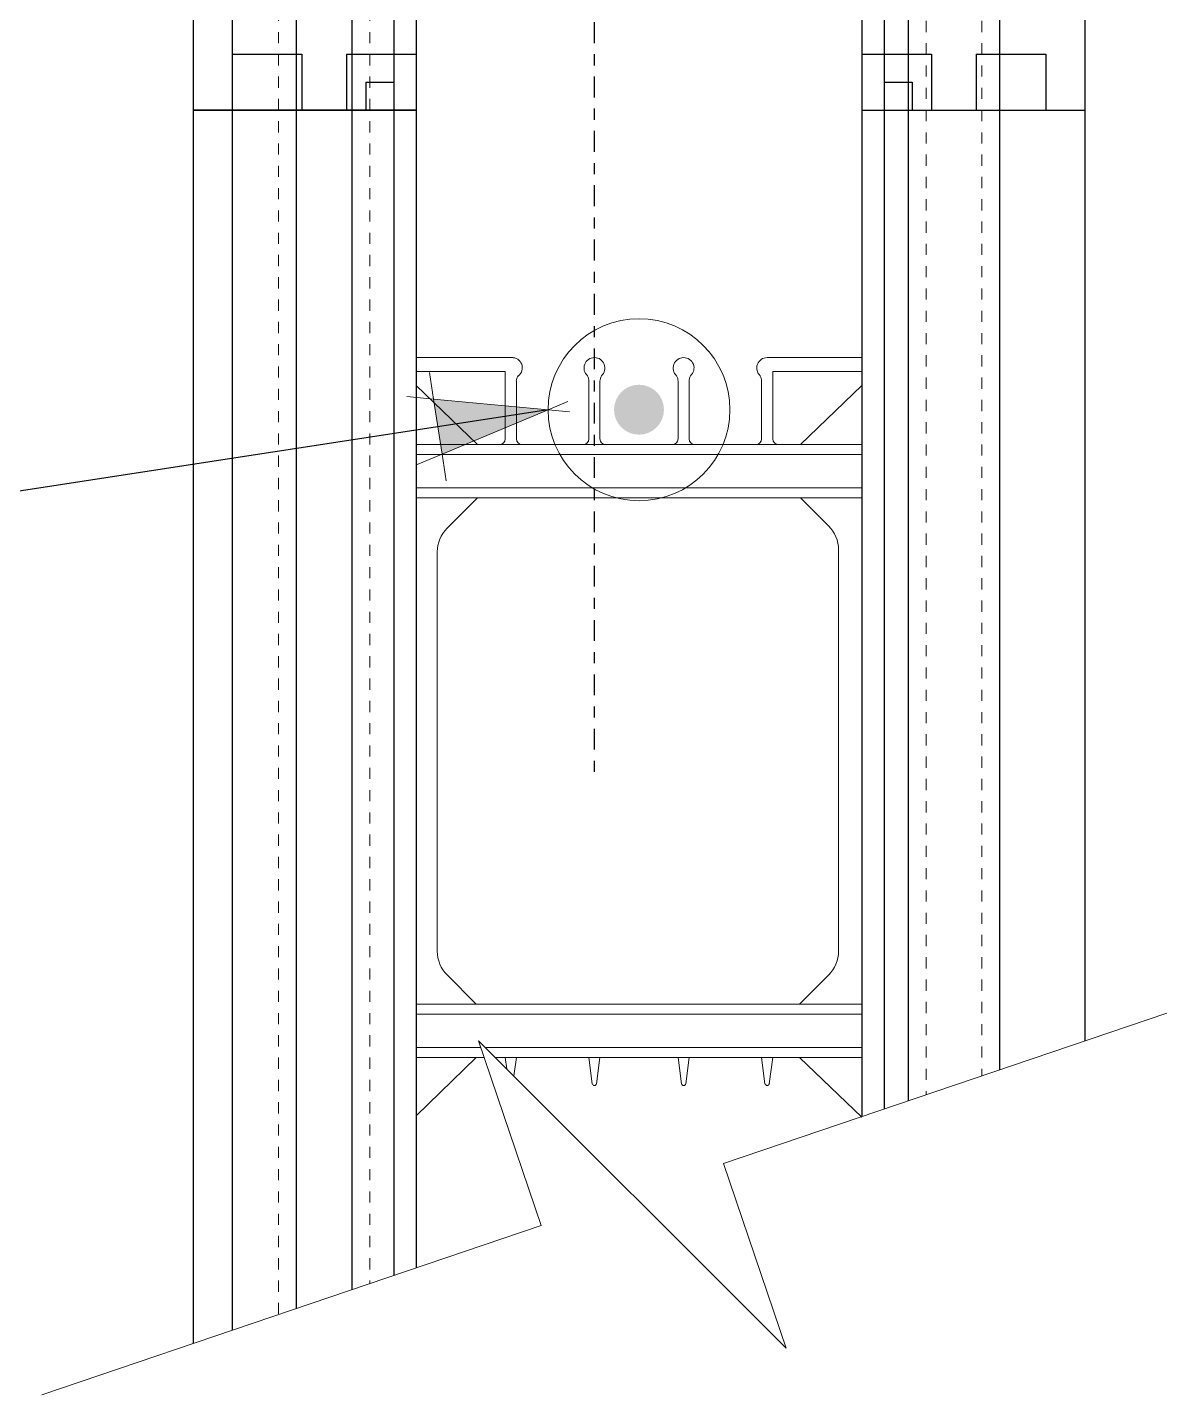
# Model space of a CAD drawing. Header units: inches. Extents: x -56.1 to 22.5, y 200.2 to 292.7.
# Drawn here: x -29.79 to -19.57, y 222.42 to 234.68 of the extents above; entities that cross this region are included whole.
import ezdxf

# ---------------------------------------------------------------- set-up
doc = ezdxf.new("R2010")
doc.units = ezdxf.units.IN
doc.header["$MEASUREMENT"] = 0
for name, pattern in [('CENTER', [2, 1.25, -0.25, 0.25, -0.25]), ('DASHED2', [0.375, 0.25, -0.125]), ('HIDDEN', [0.375, 0.25, -0.125])]:
    doc.linetypes.add(name, pattern=pattern)
for name, color, linetype, lineweight in [('A2 Hatch', 8, 'Continuous', 9), ('DETAILS', 7, 'Continuous', 13), ('DIM', 3, 'Continuous', 13), ('REBAR', 2, 'CENTER', 30)]:
    doc.layers.add(name, color=color, linetype=linetype, lineweight=lineweight)
doc.styles.add('ARCTEXT', font='arctext.shx', dxfattribs={"width": 0.85})
doc.dimstyles.new('ARCTEXT1-4', dxfattribs={"dimtxt": 4, "dimasz": 2, "dimexe": 2, "dimexo": 2, "dimgap": 2, "dimtad": 1, "dimdec": 4, "dimzin": 3, "dimdsep": 46, "dimlunit": 4, "dimtxsty": 'ARCTEXT', "dimblk": 'ARCHTICK', "dimcen": 2, "dimaunit": 1, "dimadec": 0, "dimazin": 0, "dimtfac": 1, "dimtdec": 4, "dimtmove": 2, "dimatfit": 3, "dimldrblk": 'arrow', "dimfxl": 1, "dimtolj": 1, "dimtzin": 0, "dimarcsym": 0})

# ---------------------------------------------------------------- blocks, each defined once
blk = doc.blocks.new('_ArchTick')
at = {"color": 0, "linetype": 'ByBlock', "const_width": 0.15}
blk.add_lwpolyline([(-0.5, -0.5), (0.5, 0.5)], dxfattribs=at)
blk = doc.blocks.new('arrow')
at = {"layer": 'DIM'}
blk.add_hatch(color=253, dxfattribs=at).paths.add_polyline_path([(-2, 0.5), (-2, -0.5), (0, 0)])
at = {"layer": 'DIM', "lineweight": 9}
for points in [[(-2, 0.983), (-2, 0.5), (-2.469, 0.617)], [(0.374, 0.094), (0, 0)], [(0.374, -0.094), (0, 0)], [(-2, -0.983), (-2, -0.5), (-2.469, -0.617)]]:
    blk.add_lwpolyline(points, dxfattribs=at)
at = {"layer": 'DIM', "lineweight": 15}
blk.add_lwpolyline([(0, 0), (-2, -0.5), (-2, 0.5), (0, 0)], dxfattribs=at)

msp = doc.modelspace()

# ---------------------------------------------------------------- hatches: boundary and pattern name
at = {"layer": 'A2 Hatch', "ltscale": 0.15}
h = msp.add_hatch(color=256, dxfattribs=at)
edge = h.paths.add_edge_path()
edge.add_arc((-24.305, 231.252), 0.224, 0, 360)

# ---------------------------------------------------------------- linework, layer by layer
at = {"color": 1}
for p, q in [((-27.955, 246.44), (-27.955, 233.94)), ((-27.38, 246.44), (-27.38, 233.94)), ((-26.88, 246.44), (-26.88, 233.94)), ((-26.305, 246.44), (-26.305, 233.94)), ((-22.305, 246.44), (-22.305, 233.94)), ((-26.505, 246.19), (-26.505, 233.94)), ((-22.105, 246.19), (-22.105, 233.94)), ((-28.305, 245.94), (-28.305, 233.94)), ((-21.89, 245.94), (-21.89, 233.94)), ((-21.07, 245.94), (-21.07, 233.94)), ((-20.305, 245.94), (-20.305, 233.94)), ((-27.955, 234.44), (-27.33, 234.44)), ((-27.955, 234.44), (-27.33, 234.44)), ((-27.955, 234.44), (-27.33, 234.44)), ((-27.955, 234.44), (-27.33, 234.44)), ((-27.955, 234.44), (-27.33, 234.44)), ((-27.955, 234.44), (-27.33, 234.44)), ((-27.955, 234.44), (-27.33, 234.44)), ((-27.955, 234.44), (-27.33, 234.44)), ((-27.955, 234.44), (-27.33, 234.44)), ((-27.955, 234.44), (-27.33, 234.44)), ((-27.955, 234.44), (-27.33, 234.44)), ((-27.955, 234.44), (-27.33, 234.44)), ((-27.955, 234.44), (-27.955, 222.995)), ((-27.955, 234.44), (-27.33, 234.44)), ((-27.955, 234.44), (-27.33, 234.44)), ((-27.955, 234.44), (-27.33, 234.44)), ((-27.955, 234.44), (-27.33, 234.44)), ((-27.38, 234.44), (-27.38, 223.19)), ((-27.33, 234.44), (-27.33, 233.94)), ((-27.33, 234.44), (-27.33, 233.94)), ((-27.33, 234.44), (-27.33, 233.94)), ((-27.33, 234.44), (-27.33, 233.94)), ((-27.33, 234.44), (-27.33, 233.94)), ((-27.33, 234.44), (-27.33, 233.94)), ((-27.33, 234.44), (-27.33, 233.94)), ((-27.33, 234.44), (-27.33, 233.94)), ((-27.33, 234.44), (-27.33, 233.94)), ((-27.33, 234.44), (-27.33, 233.94)), ((-27.33, 234.44), (-27.33, 233.94)), ((-27.33, 234.44), (-27.33, 233.94)), ((-27.33, 234.44), (-27.33, 233.94)), ((-27.33, 234.44), (-27.33, 233.94)), ((-27.33, 234.44), (-27.33, 233.94)), ((-27.33, 234.44), (-27.33, 233.94)), ((-26.93, 234.44), (-26.93, 233.94)), ((-26.93, 234.44), (-26.305, 234.44)), ((-26.93, 234.44), (-26.93, 233.94)), ((-26.93, 234.44), (-26.305, 234.44)), ((-26.93, 234.44), (-26.93, 233.94)), ((-26.93, 234.44), (-26.305, 234.44)), ((-26.93, 234.44), (-26.93, 233.94)), ((-26.93, 234.44), (-26.305, 234.44)), ((-26.93, 234.44), (-26.93, 233.94)), ((-26.93, 234.44), (-26.305, 234.44)), ((-26.93, 234.44), (-26.93, 233.94)), ((-26.93, 234.44), (-26.305, 234.44)), ((-26.93, 234.44), (-26.93, 233.94)), ((-26.93, 234.44), (-26.305, 234.44)), ((-26.93, 234.44), (-26.93, 233.94)), ((-26.93, 234.44), (-26.305, 234.44)), ((-26.93, 234.44), (-26.93, 233.94)), ((-26.93, 234.44), (-26.305, 234.44)), ((-26.93, 234.44), (-26.93, 233.94)), ((-26.93, 234.44), (-26.305, 234.44)), ((-26.93, 234.44), (-26.93, 233.94)), ((-26.93, 234.44), (-26.305, 234.44)), ((-26.93, 234.44), (-26.93, 233.94)), ((-26.93, 234.44), (-26.305, 234.44)), ((-26.93, 234.44), (-26.93, 233.94)), ((-26.93, 234.44), (-26.305, 234.44)), ((-26.93, 234.44), (-26.93, 233.94)), ((-26.93, 234.44), (-26.305, 234.44)), ((-26.93, 234.44), (-26.93, 233.94)), ((-26.93, 234.44), (-26.305, 234.44)), ((-26.93, 234.44), (-26.93, 233.94)), ((-26.93, 234.44), (-26.305, 234.44)), ((-26.88, 234.44), (-26.88, 223.359)), ((-26.305, 234.44), (-26.305, 223.554)), ((-22.305, 234.44), (-21.68, 234.44)), ((-22.305, 234.44), (-21.68, 234.44)), ((-22.305, 234.44), (-21.68, 234.44)), ((-22.305, 234.44), (-21.68, 234.44)), ((-22.305, 234.44), (-21.68, 234.44)), ((-22.305, 234.44), (-21.68, 234.44)), ((-22.305, 234.44), (-21.68, 234.44)), ((-22.305, 234.44), (-21.68, 234.44)), ((-22.305, 234.44), (-21.68, 234.44)), ((-22.305, 234.44), (-21.68, 234.44)), ((-22.305, 234.44), (-21.68, 234.44)), ((-22.305, 234.44), (-22.305, 224.911)), ((-22.305, 234.44), (-21.68, 234.44)), ((-22.305, 234.44), (-21.68, 234.44)), ((-22.305, 234.44), (-21.68, 234.44)), ((-22.305, 234.44), (-21.68, 234.44)), ((-22.305, 234.44), (-21.68, 234.44)), ((-21.68, 234.44), (-21.68, 233.94)), ((-21.68, 234.44), (-21.68, 233.94)), ((-21.68, 234.44), (-21.68, 233.94)), ((-21.68, 234.44), (-21.68, 233.94)), ((-21.68, 234.44), (-21.68, 233.94)), ((-21.68, 234.44), (-21.68, 233.94)), ((-21.68, 234.44), (-21.68, 233.94)), ((-21.68, 234.44), (-21.68, 233.94)), ((-21.68, 234.44), (-21.68, 233.94)), ((-21.68, 234.44), (-21.68, 233.94)), ((-21.68, 234.44), (-21.68, 233.94)), ((-21.68, 234.44), (-21.68, 233.94)), ((-21.68, 234.44), (-21.68, 233.94)), ((-21.68, 234.44), (-21.68, 233.94)), ((-21.68, 234.44), (-21.68, 233.94)), ((-21.68, 234.44), (-21.68, 233.94)), ((-21.28, 234.44), (-21.28, 233.94)), ((-21.28, 234.44), (-20.655, 234.44)), ((-21.28, 234.44), (-21.28, 233.94)), ((-21.28, 234.44), (-20.655, 234.44)), ((-21.28, 234.44), (-21.28, 233.94)), ((-21.28, 234.44), (-20.655, 234.44)), ((-21.28, 234.44), (-21.28, 233.94)), ((-21.28, 234.44), (-20.655, 234.44)), ((-21.28, 234.44), (-21.28, 233.94)), ((-21.28, 234.44), (-20.655, 234.44)), ((-21.28, 234.44), (-21.28, 233.94)), ((-21.28, 234.44), (-20.655, 234.44)), ((-21.28, 234.44), (-21.28, 233.94)), ((-21.28, 234.44), (-20.655, 234.44)), ((-21.28, 234.44), (-21.28, 233.94)), ((-21.28, 234.44), (-20.655, 234.44)), ((-21.28, 234.44), (-21.28, 233.94)), ((-21.28, 234.44), (-20.655, 234.44)), ((-21.28, 234.44), (-21.28, 233.94)), ((-21.28, 234.44), (-20.655, 234.44)), ((-21.28, 234.44), (-21.28, 233.94)), ((-21.28, 234.44), (-20.655, 234.44)), ((-21.28, 234.44), (-21.28, 233.94)), ((-21.28, 234.44), (-20.655, 234.44)), ((-21.28, 234.44), (-21.28, 233.94)), ((-21.28, 234.44), (-20.655, 234.44)), ((-21.28, 234.44), (-21.28, 233.94)), ((-21.28, 234.44), (-20.655, 234.44)), ((-21.28, 234.44), (-21.28, 233.94)), ((-21.28, 234.44), (-20.655, 234.44)), ((-21.28, 234.44), (-21.28, 233.94)), ((-21.28, 234.44), (-20.655, 234.44)), ((-20.655, 234.44), (-20.655, 233.94)), ((-20.655, 234.44), (-20.655, 233.94)), ((-20.655, 234.44), (-20.655, 233.94)), ((-20.655, 234.44), (-20.655, 233.94)), ((-20.655, 234.44), (-20.655, 233.94)), ((-20.655, 234.44), (-20.655, 233.94)), ((-20.655, 234.44), (-20.655, 233.94)), ((-20.655, 234.44), (-20.655, 233.94)), ((-20.655, 234.44), (-20.655, 233.94)), ((-20.655, 234.44), (-20.655, 233.94)), ((-20.655, 234.44), (-20.655, 233.94)), ((-20.655, 234.44), (-20.655, 233.94)), ((-20.655, 234.44), (-20.655, 233.94)), ((-20.655, 234.44), (-20.655, 233.94)), ((-20.655, 234.44), (-20.655, 233.94)), ((-20.655, 234.44), (-20.655, 233.94)), ((-26.755, 234.19), (-26.755, 233.94)), ((-26.755, 234.19), (-26.505, 234.19)), ((-26.755, 234.19), (-26.755, 233.94)), ((-26.755, 234.19), (-26.505, 234.19)), ((-26.755, 234.19), (-26.755, 233.94)), ((-26.755, 234.19), (-26.505, 234.19)), ((-26.755, 234.19), (-26.755, 233.94)), ((-26.755, 234.19), (-26.505, 234.19)), ((-26.755, 234.19), (-26.755, 233.94)), ((-26.755, 234.19), (-26.505, 234.19)), ((-26.755, 234.19), (-26.755, 233.94)), ((-26.755, 234.19), (-26.505, 234.19)), ((-26.755, 234.19), (-26.755, 233.94)), ((-26.755, 234.19), (-26.505, 234.19)), ((-26.755, 234.19), (-26.755, 233.94)), ((-26.755, 234.19), (-26.505, 234.19)), ((-26.755, 234.19), (-26.755, 233.94)), ((-26.755, 234.19), (-26.505, 234.19)), ((-26.755, 234.19), (-26.755, 233.94)), ((-26.755, 234.19), (-26.505, 234.19)), ((-26.755, 234.19), (-26.755, 233.94)), ((-26.755, 234.19), (-26.505, 234.19)), ((-26.755, 234.19), (-26.755, 233.94)), ((-26.755, 234.19), (-26.505, 234.19)), ((-26.755, 234.19), (-26.755, 233.94)), ((-26.755, 234.19), (-26.505, 234.19)), ((-26.755, 234.19), (-26.755, 233.94)), ((-26.755, 234.19), (-26.505, 234.19)), ((-26.755, 234.19), (-26.755, 233.94)), ((-26.755, 234.19), (-26.505, 234.19)), ((-26.755, 234.19), (-26.755, 233.94)), ((-26.755, 234.19), (-26.505, 234.19)), ((-26.505, 234.19), (-26.505, 223.487)), ((-22.105, 234.19), (-21.855, 234.19)), ((-22.105, 234.19), (-21.855, 234.19)), ((-22.105, 234.19), (-21.855, 234.19)), ((-22.105, 234.19), (-21.855, 234.19)), ((-22.105, 234.19), (-21.855, 234.19)), ((-22.105, 234.19), (-21.855, 234.19)), ((-22.105, 234.19), (-21.855, 234.19)), ((-22.105, 234.19), (-21.855, 234.19)), ((-22.105, 234.19), (-21.855, 234.19)), ((-22.105, 234.19), (-21.855, 234.19)), ((-22.105, 234.19), (-21.855, 234.19)), ((-22.105, 234.19), (-22.105, 224.979)), ((-22.105, 234.19), (-21.855, 234.19)), ((-22.105, 234.19), (-21.855, 234.19)), ((-22.105, 234.19), (-21.855, 234.19)), ((-22.105, 234.19), (-21.855, 234.19)), ((-22.105, 234.19), (-21.855, 234.19)), ((-21.855, 234.19), (-21.855, 233.94)), ((-21.855, 234.19), (-21.855, 233.94)), ((-21.855, 234.19), (-21.855, 233.94)), ((-21.855, 234.19), (-21.855, 233.94)), ((-21.855, 234.19), (-21.855, 233.94)), ((-21.855, 234.19), (-21.855, 233.94)), ((-21.855, 234.19), (-21.855, 233.94)), ((-21.855, 234.19), (-21.855, 233.94)), ((-21.855, 234.19), (-21.855, 233.94)), ((-21.855, 234.19), (-21.855, 233.94)), ((-21.855, 234.19), (-21.855, 233.94)), ((-21.855, 234.19), (-21.855, 233.94)), ((-21.855, 234.19), (-21.855, 233.94)), ((-21.855, 234.19), (-21.855, 233.94)), ((-21.855, 234.19), (-21.855, 233.94)), ((-21.855, 234.19), (-21.855, 233.94)), ((-28.305, 233.94), (-26.305, 233.94)), ((-28.305, 233.94), (-26.755, 233.94)), ((-28.305, 233.94), (-26.305, 233.94)), ((-28.305, 233.94), (-26.305, 233.94)), ((-28.305, 233.94), (-26.755, 233.94)), ((-28.305, 233.94), (-26.305, 233.94)), ((-28.305, 233.94), (-26.305, 233.94)), ((-28.305, 233.94), (-26.305, 233.94)), ((-28.305, 233.94), (-26.755, 233.94)), ((-28.305, 233.94), (-26.305, 233.94)), ((-28.305, 233.94), (-26.305, 233.94)), ((-28.305, 233.94), (-26.755, 233.94)), ((-28.305, 233.94), (-26.305, 233.94)), ((-28.305, 233.94), (-26.305, 233.94)), ((-28.305, 233.94), (-26.305, 233.94)), ((-28.305, 233.94), (-26.755, 233.94)), ((-28.305, 233.94), (-26.305, 233.94)), ((-28.305, 233.94), (-26.305, 233.94)), ((-28.305, 233.94), (-26.755, 233.94)), ((-28.305, 233.94), (-26.305, 233.94)), ((-28.305, 233.94), (-26.305, 233.94)), ((-28.305, 233.94), (-26.305, 233.94)), ((-28.305, 233.94), (-26.755, 233.94)), ((-28.305, 233.94), (-26.305, 233.94)), ((-28.305, 233.94), (-26.305, 233.94)), ((-28.305, 233.94), (-26.755, 233.94)), ((-28.305, 233.94), (-26.305, 233.94)), ((-28.305, 233.94), (-26.305, 233.94)), ((-28.305, 233.94), (-26.305, 233.94)), ((-28.305, 233.94), (-26.755, 233.94)), ((-28.305, 233.94), (-26.305, 233.94)), ((-28.305, 233.94), (-26.305, 233.94)), ((-28.305, 233.94), (-26.755, 233.94)), ((-28.305, 233.94), (-26.305, 233.94)), ((-28.305, 233.94), (-26.305, 233.94)), ((-28.305, 233.94), (-26.305, 233.94)), ((-28.305, 233.94), (-26.755, 233.94)), ((-28.305, 233.94), (-26.305, 233.94)), ((-28.305, 233.94), (-26.305, 233.94)), ((-28.305, 233.94), (-28.305, 222.876)), ((-28.305, 233.94), (-26.755, 233.94)), ((-28.305, 233.94), (-26.305, 233.94)), ((-28.305, 233.94), (-26.305, 233.94)), ((-28.305, 233.94), (-26.305, 233.94)), ((-28.305, 233.94), (-26.755, 233.94)), ((-28.305, 233.94), (-26.305, 233.94)), ((-28.305, 233.94), (-26.305, 233.94)), ((-28.305, 233.94), (-26.755, 233.94)), ((-28.305, 233.94), (-26.305, 233.94)), ((-28.305, 233.94), (-26.305, 233.94)), ((-28.305, 233.94), (-26.305, 233.94)), ((-28.305, 233.94), (-26.755, 233.94)), ((-28.305, 233.94), (-26.305, 233.94)), ((-28.305, 233.94), (-26.305, 233.94)), ((-28.305, 233.94), (-26.755, 233.94)), ((-28.305, 233.94), (-26.305, 233.94)), ((-28.305, 233.94), (-26.305, 233.94)), ((-26.88, 233.94), (-27.38, 233.94)), ((-26.88, 233.94), (-27.38, 233.94)), ((-26.88, 233.94), (-27.38, 233.94)), ((-26.88, 233.94), (-27.38, 233.94)), ((-26.88, 233.94), (-27.38, 233.94)), ((-26.88, 233.94), (-27.38, 233.94)), ((-26.88, 233.94), (-27.38, 233.94)), ((-26.88, 233.94), (-27.38, 233.94)), ((-26.88, 233.94), (-27.38, 233.94)), ((-26.88, 233.94), (-27.38, 233.94)), ((-26.88, 233.94), (-27.38, 233.94)), ((-26.88, 233.94), (-27.38, 233.94)), ((-26.88, 233.94), (-27.38, 233.94)), ((-26.88, 233.94), (-27.38, 233.94)), ((-26.88, 233.94), (-27.38, 233.94)), ((-26.88, 233.94), (-27.38, 233.94)), ((-26.505, 233.94), (-26.305, 233.94)), ((-26.505, 233.94), (-26.305, 233.94)), ((-26.505, 233.94), (-26.305, 233.94)), ((-26.505, 233.94), (-26.305, 233.94)), ((-26.505, 233.94), (-26.305, 233.94)), ((-26.505, 233.94), (-26.305, 233.94)), ((-26.505, 233.94), (-26.305, 233.94)), ((-26.505, 233.94), (-26.305, 233.94)), ((-26.505, 233.94), (-26.305, 233.94)), ((-26.505, 233.94), (-26.305, 233.94)), ((-26.505, 233.94), (-26.305, 233.94)), ((-26.505, 233.94), (-26.305, 233.94)), ((-26.505, 233.94), (-26.305, 233.94)), ((-26.505, 233.94), (-26.305, 233.94)), ((-26.505, 233.94), (-26.305, 233.94)), ((-26.505, 233.94), (-26.305, 233.94)), ((-22.305, 233.94), (-20.305, 233.94)), ((-22.305, 233.94), (-22.105, 233.94)), ((-22.305, 233.94), (-20.305, 233.94)), ((-22.305, 233.94), (-20.305, 233.94)), ((-22.305, 233.94), (-22.105, 233.94)), ((-22.305, 233.94), (-20.305, 233.94)), ((-22.305, 233.94), (-20.305, 233.94)), ((-22.305, 233.94), (-20.305, 233.94)), ((-22.305, 233.94), (-22.105, 233.94)), ((-22.305, 233.94), (-20.305, 233.94)), ((-22.305, 233.94), (-20.305, 233.94)), ((-22.305, 233.94), (-22.105, 233.94)), ((-22.305, 233.94), (-20.305, 233.94)), ((-22.305, 233.94), (-20.305, 233.94)), ((-22.305, 233.94), (-20.305, 233.94)), ((-22.305, 233.94), (-22.105, 233.94)), ((-22.305, 233.94), (-20.305, 233.94)), ((-22.305, 233.94), (-20.305, 233.94)), ((-22.305, 233.94), (-22.105, 233.94)), ((-22.305, 233.94), (-20.305, 233.94)), ((-22.305, 233.94), (-20.305, 233.94)), ((-22.305, 233.94), (-20.305, 233.94)), ((-22.305, 233.94), (-22.105, 233.94)), ((-22.305, 233.94), (-20.305, 233.94)), ((-22.305, 233.94), (-20.305, 233.94)), ((-22.305, 233.94), (-22.105, 233.94)), ((-22.305, 233.94), (-20.305, 233.94)), ((-22.305, 233.94), (-20.305, 233.94)), ((-22.305, 233.94), (-20.305, 233.94)), ((-22.305, 233.94), (-22.105, 233.94)), ((-22.305, 233.94), (-20.305, 233.94)), ((-22.305, 233.94), (-20.305, 233.94)), ((-22.305, 233.94), (-22.105, 233.94)), ((-22.305, 233.94), (-20.305, 233.94)), ((-22.305, 233.94), (-20.305, 233.94)), ((-22.305, 233.94), (-20.305, 233.94)), ((-22.305, 233.94), (-22.105, 233.94)), ((-22.305, 233.94), (-20.305, 233.94)), ((-22.305, 233.94), (-20.305, 233.94)), ((-22.305, 233.94), (-22.105, 233.94)), ((-22.305, 233.94), (-20.305, 233.94)), ((-22.305, 233.94), (-20.305, 233.94)), ((-22.305, 233.94), (-20.305, 233.94)), ((-22.305, 233.94), (-22.105, 233.94)), ((-22.305, 233.94), (-20.305, 233.94)), ((-22.305, 233.94), (-20.305, 233.94)), ((-22.305, 233.94), (-22.105, 233.94)), ((-22.305, 233.94), (-20.305, 233.94)), ((-22.305, 233.94), (-20.305, 233.94)), ((-22.305, 233.94), (-20.305, 233.94)), ((-22.305, 233.94), (-22.105, 233.94)), ((-22.305, 233.94), (-20.305, 233.94)), ((-22.305, 233.94), (-20.305, 233.94)), ((-22.305, 233.94), (-22.105, 233.94)), ((-22.305, 233.94), (-20.305, 233.94)), ((-22.305, 233.94), (-20.305, 233.94)), ((-21.89, 233.94), (-20.305, 233.94)), ((-21.89, 233.94), (-20.305, 233.94)), ((-21.89, 233.94), (-20.305, 233.94)), ((-21.89, 233.94), (-20.305, 233.94)), ((-21.89, 233.94), (-20.305, 233.94)), ((-21.89, 233.94), (-20.305, 233.94)), ((-21.89, 233.94), (-20.305, 233.94)), ((-21.89, 233.94), (-20.305, 233.94)), ((-21.89, 233.94), (-20.305, 233.94)), ((-21.89, 233.94), (-20.305, 233.94)), ((-21.89, 233.94), (-20.305, 233.94)), ((-21.89, 233.94), (-20.305, 233.94)), ((-21.89, 233.94), (-21.89, 225.052)), ((-21.89, 233.94), (-20.305, 233.94)), ((-21.89, 233.94), (-20.305, 233.94)), ((-21.89, 233.94), (-20.305, 233.94)), ((-21.89, 233.94), (-20.305, 233.94)), ((-21.07, 233.94), (-21.07, 225.33)), ((-20.305, 233.94), (-20.305, 225.589))]:
    msp.add_line(p, q, dxfattribs=at)
at = {"color": 1, "linetype": 'HIDDEN', "ltscale": 0.02}
for p, q in [((-27.955, 234.44), (-27.33, 234.44)), ((-27.955, 234.44), (-27.33, 234.44)), ((-27.955, 234.44), (-27.33, 234.44)), ((-27.955, 234.44), (-27.33, 234.44)), ((-27.955, 234.44), (-27.33, 234.44)), ((-27.955, 234.44), (-27.33, 234.44)), ((-27.955, 234.44), (-27.33, 234.44)), ((-27.955, 234.44), (-27.33, 234.44)), ((-27.955, 234.44), (-27.33, 234.44)), ((-27.955, 234.44), (-27.33, 234.44)), ((-27.955, 234.44), (-27.33, 234.44)), ((-27.955, 234.44), (-27.33, 234.44)), ((-27.955, 234.44), (-27.33, 234.44)), ((-27.955, 234.44), (-27.33, 234.44)), ((-27.955, 234.44), (-27.33, 234.44)), ((-27.955, 234.44), (-27.33, 234.44)), ((-27.955, 234.44), (-27.33, 234.44)), ((-27.955, 234.44), (-27.33, 234.44)), ((-27.955, 234.44), (-27.33, 234.44)), ((-27.955, 234.44), (-27.33, 234.44)), ((-27.955, 234.44), (-27.33, 234.44)), ((-27.955, 234.44), (-27.33, 234.44)), ((-27.955, 234.44), (-27.33, 234.44)), ((-27.955, 234.44), (-27.33, 234.44)), ((-27.955, 234.44), (-27.33, 234.44)), ((-27.955, 234.44), (-27.33, 234.44)), ((-27.955, 234.44), (-27.33, 234.44)), ((-27.955, 234.44), (-27.33, 234.44)), ((-27.955, 234.44), (-27.33, 234.44)), ((-27.955, 234.44), (-27.33, 234.44)), ((-27.955, 234.44), (-27.33, 234.44)), ((-27.955, 234.44), (-27.33, 234.44)), ((-27.955, 234.44), (-27.33, 234.44)), ((-27.955, 234.44), (-27.33, 234.44)), ((-27.955, 234.44), (-27.33, 234.44)), ((-27.955, 234.44), (-27.33, 234.44)), ((-27.955, 234.44), (-27.33, 234.44)), ((-27.955, 234.44), (-27.33, 234.44)), ((-27.955, 234.44), (-27.33, 234.44)), ((-27.955, 234.44), (-27.33, 234.44)), ((-27.33, 234.44), (-27.33, 233.94)), ((-27.33, 234.44), (-27.33, 233.94)), ((-27.33, 234.44), (-27.33, 233.94)), ((-27.33, 234.44), (-27.33, 233.94)), ((-27.33, 234.44), (-27.33, 233.94)), ((-27.33, 234.44), (-27.33, 233.94)), ((-27.33, 234.44), (-27.33, 233.94)), ((-27.33, 234.44), (-27.33, 233.94)), ((-27.33, 234.44), (-27.33, 233.94)), ((-27.33, 234.44), (-27.33, 233.94)), ((-27.33, 234.44), (-27.33, 233.94)), ((-27.33, 234.44), (-27.33, 233.94)), ((-27.33, 234.44), (-27.33, 233.94)), ((-27.33, 234.44), (-27.33, 233.94)), ((-27.33, 234.44), (-27.33, 233.94)), ((-27.33, 234.44), (-27.33, 233.94)), ((-27.33, 234.44), (-27.33, 233.94)), ((-27.33, 234.44), (-27.33, 233.94)), ((-27.33, 234.44), (-27.33, 233.94)), ((-27.33, 234.44), (-27.33, 233.94)), ((-27.33, 234.44), (-27.33, 233.94)), ((-27.33, 234.44), (-27.33, 233.94)), ((-27.33, 234.44), (-27.33, 233.94)), ((-27.33, 234.44), (-27.33, 233.94)), ((-27.33, 234.44), (-27.33, 233.94)), ((-27.33, 234.44), (-27.33, 233.94)), ((-27.33, 234.44), (-27.33, 233.94)), ((-27.33, 234.44), (-27.33, 233.94)), ((-27.33, 234.44), (-27.33, 233.94)), ((-27.33, 234.44), (-27.33, 233.94)), ((-27.33, 234.44), (-27.33, 233.94)), ((-27.33, 234.44), (-27.33, 233.94)), ((-27.33, 234.44), (-27.33, 233.94)), ((-27.33, 234.44), (-27.33, 233.94)), ((-27.33, 234.44), (-27.33, 233.94)), ((-27.33, 234.44), (-27.33, 233.94)), ((-27.33, 234.44), (-27.33, 233.94)), ((-27.33, 234.44), (-27.33, 233.94)), ((-27.33, 234.44), (-27.33, 233.94)), ((-27.33, 234.44), (-27.33, 233.94)), ((-26.93, 234.44), (-26.93, 233.94)), ((-26.93, 234.44), (-26.305, 234.44)), ((-26.93, 234.44), (-26.93, 233.94)), ((-26.93, 234.44), (-26.305, 234.44)), ((-26.93, 234.44), (-26.93, 233.94)), ((-26.93, 234.44), (-26.305, 234.44)), ((-26.93, 234.44), (-26.93, 233.94)), ((-26.93, 234.44), (-26.305, 234.44)), ((-26.93, 234.44), (-26.93, 233.94)), ((-26.93, 234.44), (-26.305, 234.44)), ((-26.93, 234.44), (-26.93, 233.94)), ((-26.93, 234.44), (-26.305, 234.44)), ((-26.93, 234.44), (-26.93, 233.94)), ((-26.93, 234.44), (-26.305, 234.44)), ((-26.93, 234.44), (-26.93, 233.94)), ((-26.93, 234.44), (-26.305, 234.44)), ((-26.93, 234.44), (-26.93, 233.94)), ((-26.93, 234.44), (-26.305, 234.44)), ((-26.93, 234.44), (-26.93, 233.94)), ((-26.93, 234.44), (-26.305, 234.44)), ((-26.93, 234.44), (-26.93, 233.94)), ((-26.93, 234.44), (-26.305, 234.44)), ((-26.93, 234.44), (-26.93, 233.94)), ((-26.93, 234.44), (-26.305, 234.44)), ((-26.93, 234.44), (-26.93, 233.94)), ((-26.93, 234.44), (-26.305, 234.44)), ((-26.93, 234.44), (-26.93, 233.94)), ((-26.93, 234.44), (-26.305, 234.44)), ((-26.93, 234.44), (-26.93, 233.94)), ((-26.93, 234.44), (-26.305, 234.44)), ((-26.93, 234.44), (-26.93, 233.94)), ((-26.93, 234.44), (-26.305, 234.44)), ((-26.93, 234.44), (-26.93, 233.94)), ((-26.93, 234.44), (-26.305, 234.44)), ((-26.93, 234.44), (-26.93, 233.94)), ((-26.93, 234.44), (-26.305, 234.44)), ((-26.93, 234.44), (-26.93, 233.94)), ((-26.93, 234.44), (-26.305, 234.44)), ((-26.93, 234.44), (-26.93, 233.94)), ((-26.93, 234.44), (-26.305, 234.44)), ((-26.93, 234.44), (-26.93, 233.94)), ((-26.93, 234.44), (-26.305, 234.44)), ((-26.93, 234.44), (-26.93, 233.94)), ((-26.93, 234.44), (-26.305, 234.44)), ((-26.93, 234.44), (-26.93, 233.94)), ((-26.93, 234.44), (-26.305, 234.44)), ((-26.93, 234.44), (-26.93, 233.94)), ((-26.93, 234.44), (-26.305, 234.44)), ((-26.93, 234.44), (-26.93, 233.94)), ((-26.93, 234.44), (-26.305, 234.44)), ((-26.93, 234.44), (-26.93, 233.94)), ((-26.93, 234.44), (-26.305, 234.44)), ((-26.93, 234.44), (-26.93, 233.94)), ((-26.93, 234.44), (-26.305, 234.44)), ((-26.93, 234.44), (-26.93, 233.94)), ((-26.93, 234.44), (-26.305, 234.44)), ((-26.93, 234.44), (-26.93, 233.94)), ((-26.93, 234.44), (-26.305, 234.44)), ((-26.93, 234.44), (-26.93, 233.94)), ((-26.93, 234.44), (-26.305, 234.44)), ((-26.93, 234.44), (-26.93, 233.94)), ((-26.93, 234.44), (-26.305, 234.44)), ((-26.93, 234.44), (-26.93, 233.94)), ((-26.93, 234.44), (-26.305, 234.44)), ((-26.93, 234.44), (-26.93, 233.94)), ((-26.93, 234.44), (-26.305, 234.44)), ((-26.93, 234.44), (-26.93, 233.94)), ((-26.93, 234.44), (-26.305, 234.44)), ((-26.93, 234.44), (-26.93, 233.94)), ((-26.93, 234.44), (-26.305, 234.44)), ((-26.93, 234.44), (-26.93, 233.94)), ((-26.93, 234.44), (-26.305, 234.44)), ((-26.93, 234.44), (-26.93, 233.94)), ((-26.93, 234.44), (-26.305, 234.44)), ((-26.93, 234.44), (-26.93, 233.94)), ((-26.93, 234.44), (-26.305, 234.44)), ((-26.93, 234.44), (-26.93, 233.94)), ((-26.93, 234.44), (-26.305, 234.44)), ((-26.93, 234.44), (-26.93, 233.94)), ((-26.93, 234.44), (-26.305, 234.44)), ((-22.305, 234.44), (-21.68, 234.44)), ((-22.305, 234.44), (-21.68, 234.44)), ((-22.305, 234.44), (-21.68, 234.44)), ((-22.305, 234.44), (-21.68, 234.44)), ((-22.305, 234.44), (-21.68, 234.44)), ((-22.305, 234.44), (-21.68, 234.44)), ((-22.305, 234.44), (-21.68, 234.44)), ((-22.305, 234.44), (-21.68, 234.44)), ((-22.305, 234.44), (-21.68, 234.44)), ((-22.305, 234.44), (-21.68, 234.44)), ((-22.305, 234.44), (-21.68, 234.44)), ((-22.305, 234.44), (-21.68, 234.44)), ((-22.305, 234.44), (-21.68, 234.44)), ((-22.305, 234.44), (-21.68, 234.44)), ((-22.305, 234.44), (-21.68, 234.44)), ((-22.305, 234.44), (-21.68, 234.44)), ((-22.305, 234.44), (-21.68, 234.44)), ((-22.305, 234.44), (-21.68, 234.44)), ((-22.305, 234.44), (-21.68, 234.44)), ((-22.305, 234.44), (-21.68, 234.44)), ((-22.305, 234.44), (-21.68, 234.44)), ((-22.305, 234.44), (-21.68, 234.44)), ((-22.305, 234.44), (-21.68, 234.44)), ((-22.305, 234.44), (-21.68, 234.44)), ((-22.305, 234.44), (-21.68, 234.44)), ((-22.305, 234.44), (-21.68, 234.44)), ((-22.305, 234.44), (-21.68, 234.44)), ((-22.305, 234.44), (-21.68, 234.44)), ((-22.305, 234.44), (-21.68, 234.44)), ((-22.305, 234.44), (-21.68, 234.44)), ((-22.305, 234.44), (-21.68, 234.44)), ((-22.305, 234.44), (-21.68, 234.44)), ((-22.305, 234.44), (-21.68, 234.44)), ((-22.305, 234.44), (-21.68, 234.44)), ((-22.305, 234.44), (-21.68, 234.44)), ((-22.305, 234.44), (-21.68, 234.44)), ((-22.305, 234.44), (-21.68, 234.44)), ((-22.305, 234.44), (-21.68, 234.44)), ((-22.305, 234.44), (-21.68, 234.44)), ((-22.305, 234.44), (-21.68, 234.44)), ((-21.68, 234.44), (-21.68, 233.94)), ((-21.68, 234.44), (-21.68, 233.94)), ((-21.68, 234.44), (-21.68, 233.94)), ((-21.68, 234.44), (-21.68, 233.94)), ((-21.68, 234.44), (-21.68, 233.94)), ((-21.68, 234.44), (-21.68, 233.94)), ((-21.68, 234.44), (-21.68, 233.94)), ((-21.68, 234.44), (-21.68, 233.94)), ((-21.68, 234.44), (-21.68, 233.94)), ((-21.68, 234.44), (-21.68, 233.94)), ((-21.68, 234.44), (-21.68, 233.94)), ((-21.68, 234.44), (-21.68, 233.94)), ((-21.68, 234.44), (-21.68, 233.94)), ((-21.68, 234.44), (-21.68, 233.94)), ((-21.68, 234.44), (-21.68, 233.94)), ((-21.68, 234.44), (-21.68, 233.94)), ((-21.68, 234.44), (-21.68, 233.94)), ((-21.68, 234.44), (-21.68, 233.94)), ((-21.68, 234.44), (-21.68, 233.94)), ((-21.68, 234.44), (-21.68, 233.94)), ((-21.68, 234.44), (-21.68, 233.94)), ((-21.68, 234.44), (-21.68, 233.94)), ((-21.68, 234.44), (-21.68, 233.94)), ((-21.68, 234.44), (-21.68, 233.94)), ((-21.68, 234.44), (-21.68, 233.94)), ((-21.68, 234.44), (-21.68, 233.94)), ((-21.68, 234.44), (-21.68, 233.94)), ((-21.68, 234.44), (-21.68, 233.94)), ((-21.68, 234.44), (-21.68, 233.94)), ((-21.68, 234.44), (-21.68, 233.94)), ((-21.68, 234.44), (-21.68, 233.94)), ((-21.68, 234.44), (-21.68, 233.94)), ((-21.68, 234.44), (-21.68, 233.94)), ((-21.68, 234.44), (-21.68, 233.94)), ((-21.68, 234.44), (-21.68, 233.94)), ((-21.68, 234.44), (-21.68, 233.94)), ((-21.68, 234.44), (-21.68, 233.94)), ((-21.68, 234.44), (-21.68, 233.94)), ((-21.68, 234.44), (-21.68, 233.94)), ((-21.68, 234.44), (-21.68, 233.94)), ((-21.28, 234.44), (-21.28, 233.94)), ((-21.28, 234.44), (-20.655, 234.44)), ((-21.28, 234.44), (-21.28, 233.94)), ((-21.28, 234.44), (-20.655, 234.44)), ((-21.28, 234.44), (-21.28, 233.94)), ((-21.28, 234.44), (-20.655, 234.44)), ((-21.28, 234.44), (-21.28, 233.94)), ((-21.28, 234.44), (-20.655, 234.44)), ((-21.28, 234.44), (-21.28, 233.94)), ((-21.28, 234.44), (-20.655, 234.44)), ((-21.28, 234.44), (-21.28, 233.94)), ((-21.28, 234.44), (-20.655, 234.44)), ((-21.28, 234.44), (-21.28, 233.94)), ((-21.28, 234.44), (-20.655, 234.44)), ((-21.28, 234.44), (-21.28, 233.94)), ((-21.28, 234.44), (-20.655, 234.44)), ((-21.28, 234.44), (-21.28, 233.94)), ((-21.28, 234.44), (-20.655, 234.44)), ((-21.28, 234.44), (-21.28, 233.94)), ((-21.28, 234.44), (-20.655, 234.44)), ((-21.28, 234.44), (-21.28, 233.94)), ((-21.28, 234.44), (-20.655, 234.44)), ((-21.28, 234.44), (-21.28, 233.94)), ((-21.28, 234.44), (-20.655, 234.44)), ((-21.28, 234.44), (-21.28, 233.94)), ((-21.28, 234.44), (-20.655, 234.44)), ((-21.28, 234.44), (-21.28, 233.94)), ((-21.28, 234.44), (-20.655, 234.44)), ((-21.28, 234.44), (-21.28, 233.94)), ((-21.28, 234.44), (-20.655, 234.44)), ((-21.28, 234.44), (-21.28, 233.94)), ((-21.28, 234.44), (-20.655, 234.44)), ((-21.28, 234.44), (-21.28, 233.94)), ((-21.28, 234.44), (-20.655, 234.44)), ((-21.28, 234.44), (-21.28, 233.94)), ((-21.28, 234.44), (-20.655, 234.44)), ((-21.28, 234.44), (-21.28, 233.94)), ((-21.28, 234.44), (-20.655, 234.44)), ((-21.28, 234.44), (-21.28, 233.94)), ((-21.28, 234.44), (-20.655, 234.44)), ((-21.28, 234.44), (-21.28, 233.94)), ((-21.28, 234.44), (-20.655, 234.44)), ((-21.28, 234.44), (-21.28, 233.94)), ((-21.28, 234.44), (-20.655, 234.44)), ((-21.28, 234.44), (-21.28, 233.94)), ((-21.28, 234.44), (-20.655, 234.44)), ((-21.28, 234.44), (-21.28, 233.94)), ((-21.28, 234.44), (-20.655, 234.44)), ((-21.28, 234.44), (-21.28, 233.94)), ((-21.28, 234.44), (-20.655, 234.44)), ((-21.28, 234.44), (-21.28, 233.94)), ((-21.28, 234.44), (-20.655, 234.44)), ((-21.28, 234.44), (-21.28, 233.94)), ((-21.28, 234.44), (-20.655, 234.44)), ((-21.28, 234.44), (-21.28, 233.94)), ((-21.28, 234.44), (-20.655, 234.44)), ((-21.28, 234.44), (-21.28, 233.94)), ((-21.28, 234.44), (-20.655, 234.44)), ((-21.28, 234.44), (-21.28, 233.94)), ((-21.28, 234.44), (-20.655, 234.44)), ((-21.28, 234.44), (-21.28, 233.94)), ((-21.28, 234.44), (-20.655, 234.44)), ((-21.28, 234.44), (-21.28, 233.94)), ((-21.28, 234.44), (-20.655, 234.44)), ((-21.28, 234.44), (-21.28, 233.94)), ((-21.28, 234.44), (-20.655, 234.44)), ((-21.28, 234.44), (-21.28, 233.94)), ((-21.28, 234.44), (-20.655, 234.44)), ((-21.28, 234.44), (-21.28, 233.94)), ((-21.28, 234.44), (-20.655, 234.44)), ((-21.28, 234.44), (-21.28, 233.94)), ((-21.28, 234.44), (-20.655, 234.44)), ((-21.28, 234.44), (-21.28, 233.94)), ((-21.28, 234.44), (-20.655, 234.44)), ((-21.28, 234.44), (-21.28, 233.94)), ((-21.28, 234.44), (-20.655, 234.44)), ((-21.28, 234.44), (-21.28, 233.94)), ((-21.28, 234.44), (-20.655, 234.44)), ((-21.28, 234.44), (-21.28, 233.94)), ((-21.28, 234.44), (-20.655, 234.44)), ((-20.655, 234.44), (-20.655, 233.94)), ((-20.655, 234.44), (-20.655, 233.94)), ((-20.655, 234.44), (-20.655, 233.94)), ((-20.655, 234.44), (-20.655, 233.94)), ((-20.655, 234.44), (-20.655, 233.94)), ((-20.655, 234.44), (-20.655, 233.94)), ((-20.655, 234.44), (-20.655, 233.94)), ((-20.655, 234.44), (-20.655, 233.94)), ((-20.655, 234.44), (-20.655, 233.94)), ((-20.655, 234.44), (-20.655, 233.94)), ((-20.655, 234.44), (-20.655, 233.94)), ((-20.655, 234.44), (-20.655, 233.94)), ((-20.655, 234.44), (-20.655, 233.94)), ((-20.655, 234.44), (-20.655, 233.94)), ((-20.655, 234.44), (-20.655, 233.94)), ((-20.655, 234.44), (-20.655, 233.94)), ((-20.655, 234.44), (-20.655, 233.94)), ((-20.655, 234.44), (-20.655, 233.94)), ((-20.655, 234.44), (-20.655, 233.94)), ((-20.655, 234.44), (-20.655, 233.94)), ((-20.655, 234.44), (-20.655, 233.94)), ((-20.655, 234.44), (-20.655, 233.94)), ((-20.655, 234.44), (-20.655, 233.94)), ((-20.655, 234.44), (-20.655, 233.94)), ((-20.655, 234.44), (-20.655, 233.94)), ((-20.655, 234.44), (-20.655, 233.94)), ((-20.655, 234.44), (-20.655, 233.94)), ((-20.655, 234.44), (-20.655, 233.94)), ((-20.655, 234.44), (-20.655, 233.94)), ((-20.655, 234.44), (-20.655, 233.94)), ((-20.655, 234.44), (-20.655, 233.94)), ((-20.655, 234.44), (-20.655, 233.94)), ((-20.655, 234.44), (-20.655, 233.94)), ((-20.655, 234.44), (-20.655, 233.94)), ((-20.655, 234.44), (-20.655, 233.94)), ((-20.655, 234.44), (-20.655, 233.94)), ((-20.655, 234.44), (-20.655, 233.94)), ((-20.655, 234.44), (-20.655, 233.94)), ((-20.655, 234.44), (-20.655, 233.94)), ((-20.655, 234.44), (-20.655, 233.94)), ((-22.105, 234.19), (-21.855, 234.19)), ((-22.105, 234.19), (-21.855, 234.19)), ((-22.105, 234.19), (-21.855, 234.19)), ((-22.105, 234.19), (-21.855, 234.19)), ((-22.105, 234.19), (-21.855, 234.19)), ((-22.105, 234.19), (-21.855, 234.19)), ((-22.105, 234.19), (-21.855, 234.19)), ((-22.105, 234.19), (-21.855, 234.19)), ((-22.105, 234.19), (-21.855, 234.19)), ((-22.105, 234.19), (-21.855, 234.19)), ((-22.105, 234.19), (-21.855, 234.19)), ((-22.105, 234.19), (-21.855, 234.19)), ((-22.105, 234.19), (-21.855, 234.19)), ((-22.105, 234.19), (-21.855, 234.19)), ((-22.105, 234.19), (-21.855, 234.19)), ((-22.105, 234.19), (-21.855, 234.19)), ((-22.105, 234.19), (-21.855, 234.19)), ((-22.105, 234.19), (-21.855, 234.19)), ((-22.105, 234.19), (-21.855, 234.19)), ((-22.105, 234.19), (-21.855, 234.19)), ((-22.105, 234.19), (-21.855, 234.19)), ((-22.105, 234.19), (-21.855, 234.19)), ((-22.105, 234.19), (-21.855, 234.19)), ((-22.105, 234.19), (-21.855, 234.19)), ((-22.105, 234.19), (-21.855, 234.19)), ((-22.105, 234.19), (-21.855, 234.19)), ((-22.105, 234.19), (-21.855, 234.19)), ((-22.105, 234.19), (-21.855, 234.19)), ((-22.105, 234.19), (-21.855, 234.19)), ((-22.105, 234.19), (-21.855, 234.19)), ((-22.105, 234.19), (-21.855, 234.19)), ((-22.105, 234.19), (-21.855, 234.19)), ((-22.105, 234.19), (-21.855, 234.19)), ((-22.105, 234.19), (-21.855, 234.19)), ((-22.105, 234.19), (-21.855, 234.19)), ((-22.105, 234.19), (-21.855, 234.19)), ((-22.105, 234.19), (-21.855, 234.19)), ((-22.105, 234.19), (-21.855, 234.19)), ((-22.105, 234.19), (-21.855, 234.19)), ((-22.105, 234.19), (-21.855, 234.19)), ((-21.855, 234.19), (-21.855, 233.94)), ((-21.855, 234.19), (-21.855, 233.94)), ((-21.855, 234.19), (-21.855, 233.94)), ((-21.855, 234.19), (-21.855, 233.94)), ((-21.855, 234.19), (-21.855, 233.94)), ((-21.855, 234.19), (-21.855, 233.94)), ((-21.855, 234.19), (-21.855, 233.94)), ((-21.855, 234.19), (-21.855, 233.94)), ((-21.855, 234.19), (-21.855, 233.94)), ((-21.855, 234.19), (-21.855, 233.94)), ((-21.855, 234.19), (-21.855, 233.94)), ((-21.855, 234.19), (-21.855, 233.94)), ((-21.855, 234.19), (-21.855, 233.94)), ((-21.855, 234.19), (-21.855, 233.94)), ((-21.855, 234.19), (-21.855, 233.94)), ((-21.855, 234.19), (-21.855, 233.94)), ((-21.855, 234.19), (-21.855, 233.94)), ((-21.855, 234.19), (-21.855, 233.94)), ((-21.855, 234.19), (-21.855, 233.94)), ((-21.855, 234.19), (-21.855, 233.94)), ((-21.855, 234.19), (-21.855, 233.94)), ((-21.855, 234.19), (-21.855, 233.94)), ((-21.855, 234.19), (-21.855, 233.94)), ((-21.855, 234.19), (-21.855, 233.94)), ((-21.855, 234.19), (-21.855, 233.94)), ((-21.855, 234.19), (-21.855, 233.94)), ((-21.855, 234.19), (-21.855, 233.94)), ((-21.855, 234.19), (-21.855, 233.94)), ((-21.855, 234.19), (-21.855, 233.94)), ((-21.855, 234.19), (-21.855, 233.94)), ((-21.855, 234.19), (-21.855, 233.94)), ((-21.855, 234.19), (-21.855, 233.94)), ((-21.855, 234.19), (-21.855, 233.94)), ((-21.855, 234.19), (-21.855, 233.94)), ((-21.855, 234.19), (-21.855, 233.94)), ((-21.855, 234.19), (-21.855, 233.94)), ((-21.855, 234.19), (-21.855, 233.94)), ((-21.855, 234.19), (-21.855, 233.94)), ((-21.855, 234.19), (-21.855, 233.94)), ((-21.855, 234.19), (-21.855, 233.94))]:
    msp.add_line(p, q, dxfattribs=at)
at = {"ltscale": 0.15}
for p, q in [((-26.305, 233.94), (-28.305, 233.94)), ((-26.305, 233.94), (-28.305, 233.94)), ((-26.305, 233.94), (-28.305, 233.94)), ((-26.305, 233.94), (-28.305, 233.94)), ((-26.305, 233.94), (-28.305, 233.94)), ((-26.305, 233.94), (-28.305, 233.94)), ((-26.305, 233.94), (-28.305, 233.94)), ((-26.305, 233.94), (-28.305, 233.94)), ((-26.305, 233.94), (-28.305, 233.94)), ((-26.305, 233.94), (-28.305, 233.94)), ((-26.305, 233.94), (-28.305, 233.94)), ((-26.305, 233.94), (-28.305, 233.94)), ((-26.305, 233.94), (-28.305, 233.94)), ((-26.305, 233.94), (-28.305, 233.94)), ((-26.305, 233.94), (-28.305, 233.94)), ((-26.305, 233.94), (-28.305, 233.94)), ((-27.33, 233.94), (-26.93, 233.94)), ((-27.33, 233.94), (-26.93, 233.94)), ((-27.33, 233.94), (-26.93, 233.94)), ((-27.33, 233.94), (-26.93, 233.94)), ((-27.33, 233.94), (-26.93, 233.94)), ((-27.33, 233.94), (-26.93, 233.94)), ((-27.33, 233.94), (-26.93, 233.94)), ((-27.33, 233.94), (-26.93, 233.94)), ((-27.33, 233.94), (-26.93, 233.94)), ((-27.33, 233.94), (-26.93, 233.94)), ((-27.33, 233.94), (-26.93, 233.94)), ((-27.33, 233.94), (-26.93, 233.94)), ((-27.33, 233.94), (-26.93, 233.94)), ((-27.33, 233.94), (-26.93, 233.94)), ((-27.33, 233.94), (-26.93, 233.94)), ((-27.33, 233.94), (-26.93, 233.94)), ((-22.305, 233.94), (-20.305, 233.94)), ((-22.305, 233.94), (-20.305, 233.94)), ((-22.305, 233.94), (-20.305, 233.94)), ((-22.305, 233.94), (-20.305, 233.94)), ((-22.305, 233.94), (-20.305, 233.94)), ((-22.305, 233.94), (-20.305, 233.94)), ((-22.305, 233.94), (-20.305, 233.94)), ((-22.305, 233.94), (-20.305, 233.94)), ((-22.305, 233.94), (-20.305, 233.94)), ((-22.305, 233.94), (-20.305, 233.94)), ((-22.305, 233.94), (-20.305, 233.94)), ((-22.305, 233.94), (-20.305, 233.94)), ((-22.305, 233.94), (-20.305, 233.94)), ((-22.305, 233.94), (-20.305, 233.94)), ((-22.305, 233.94), (-20.305, 233.94)), ((-22.305, 233.94), (-20.305, 233.94))]:
    msp.add_line(p, q, dxfattribs=at)
at = {"layer": 'A2 Hatch', "linetype": 'DASHED2', "ltscale": 0.15}
for p, q in [((-27.54, 246.44), (-27.54, 233.94)), ((-26.72, 246.44), (-26.72, 233.94)), ((-21.73, 245.94), (-21.73, 233.94)), ((-21.23, 245.94), (-21.23, 233.94)), ((-27.54, 234.44), (-27.54, 223.136)), ((-26.72, 234.44), (-26.72, 223.414)), ((-21.73, 233.94), (-21.73, 225.106)), ((-21.23, 233.94), (-21.23, 225.276))]:
    msp.add_line(p, q, dxfattribs=at)
at = {"layer": 'A2 Hatch', "ltscale": 0.15}
msp.add_circle((-24.305, 231.252), 0.816, dxfattribs=at)
at = {"layer": 'DETAILS', "color": 6, "lineweight": 20}
for p, q in [((-25.437, 231.719), (-26.305, 231.719)), ((-23.155, 231.719), (-22.305, 231.719)), ((-25.505, 231.594), (-26.305, 231.594)), ((-25.505, 230.99), (-25.505, 231.594)), ((-23.105, 230.99), (-23.105, 231.594)), ((-23.105, 231.594), (-22.305, 231.594)), ((-25.755, 230.94), (-26.305, 231.47)), ((-25.405, 230.99), (-25.405, 231.508)), ((-24.755, 230.99), (-24.755, 231.508)), ((-24.655, 230.99), (-24.655, 231.508)), ((-23.955, 230.99), (-23.955, 231.508)), ((-23.855, 230.99), (-23.855, 231.508)), ((-23.205, 230.99), (-23.205, 231.508)), ((-22.855, 230.94), (-22.305, 231.47)), ((-26.305, 230.94), (-25.755, 230.94)), ((-25.555, 230.94), (-26.305, 230.94)), ((-26.305, 230.94), (-22.305, 230.94)), ((-22.305, 230.85), (-26.305, 230.85)), ((-25.555, 230.94), (-25.355, 230.94)), ((-24.805, 230.94), (-25.355, 230.94)), ((-24.805, 230.94), (-24.605, 230.94)), ((-24.005, 230.94), (-24.605, 230.94)), ((-24.005, 230.94), (-23.805, 230.94)), ((-23.255, 230.94), (-23.805, 230.94)), ((-23.255, 230.94), (-23.055, 230.94)), ((-23.055, 230.94), (-22.855, 230.94)), ((-22.305, 230.55), (-26.305, 230.55)), ((-22.305, 230.46), (-26.305, 230.46)), ((-25.755, 230.46), (-26.027, 230.188)), ((-22.855, 230.46), (-22.603, 230.208)), ((-22.515, 226.394), (-22.515, 229.996)), ((-26.115, 226.394), (-26.115, 229.976)), ((-25.765, 225.92), (-26.027, 226.182)), ((-22.865, 225.92), (-22.603, 226.182)), ((-22.305, 225.92), (-26.305, 225.92)), ((-22.305, 225.83), (-26.305, 225.83)), ((-26.115, 225.92), (-25.765, 225.92)), ((-25.505, 225.92), (-25.405, 225.92)), ((-25.723, 225.53), (-26.305, 225.53)), ((-25.765, 225.44), (-26.305, 224.919)), ((-25.692, 225.44), (-26.305, 225.44)), ((-22.305, 225.53), (-25.682, 225.53)), ((-22.305, 225.44), (-25.592, 225.44)), ((-25.492, 225.34), (-25.505, 225.44)), ((-25.427, 225.275), (-25.405, 225.44)), ((-24.725, 225.206), (-24.755, 225.44)), ((-24.686, 225.206), (-24.655, 225.44)), ((-23.925, 225.206), (-23.955, 225.44)), ((-23.886, 225.206), (-23.855, 225.44)), ((-23.175, 225.206), (-23.205, 225.44)), ((-23.136, 225.206), (-23.105, 225.44)), ((-22.865, 225.44), (-22.305, 224.906))]:
    msp.add_line(p, q, dxfattribs=at)
for centre, radius, start, end in [((-25.443, 231.628), 0.0912, 307.4863, 93.4766), ((-24.705, 231.626), 0.0936, 311.7279, 228.2721), ((-23.905, 231.626), 0.0936, 311.7279, 228.2721), ((-23.155, 231.626), 0.0936, 90, 228.272), ((-25.344, 231.512), 0.0619, 134.9903, 183.9263), ((-24.855, 231.508), 0.1, 0, 28.6972), ((-24.555, 231.508), 0.1, 151.3028, 180), ((-24.055, 231.508), 0.1, 0, 28.6972), ((-23.755, 231.508), 0.1, 151.3028, 180), ((-23.318, 231.505), 0.112, 1.5997, 27.0975), ((-25.555, 230.99), 0.05, 270, 0), ((-25.355, 230.99), 0.05, 180, 270), ((-24.805, 230.99), 0.05, 270, 0), ((-24.605, 230.99), 0.05, 180, 270), ((-24.005, 230.99), 0.05, 270, 0), ((-23.805, 230.99), 0.05, 180, 270), ((-23.255, 230.99), 0.05, 270, 0), ((-23.055, 230.99), 0.05, 180, 270), ((-25.815, 229.976), 0.3, 135, 180), ((-22.815, 229.996), 0.3, 0, 45), ((-25.815, 226.394), 0.3, 180, 225), ((-22.815, 226.394), 0.3, 315, 0), ((-24.705, 225.21), 0.02, 191.3099, 348.6901), ((-23.905, 225.21), 0.02, 191.3099, 348.6901), ((-23.155, 225.21), 0.02, 191.3099, 348.6901)]:
    msp.add_arc(centre, radius, start, end, dxfattribs=at)
at = {"layer": 'DIM'}
msp.add_lwpolyline([(-19.571, 225.838), (-23.548, 224.49), (-22.986, 222.834), (-25.744, 225.591), (-25.182, 223.935), (-29.661, 222.416)], dxfattribs=at)
at = {"layer": 'REBAR', "ltscale": 0.15}
msp.add_line((-24.706, 245.94), (-24.706, 227.983), dxfattribs=at)

# ---------------------------------------------------------------- leaders
at = {"layer": 'DIM'}
msp.add_leader([(-25.121, 231.252), (-40.478, 228.889), (-41.707, 228.889)], dimstyle='ARCTEXT1-4', override={"dimasz": 0.5, "dimtad": 0}, dxfattribs=at)

doc.saveas('drawing.dxf')
